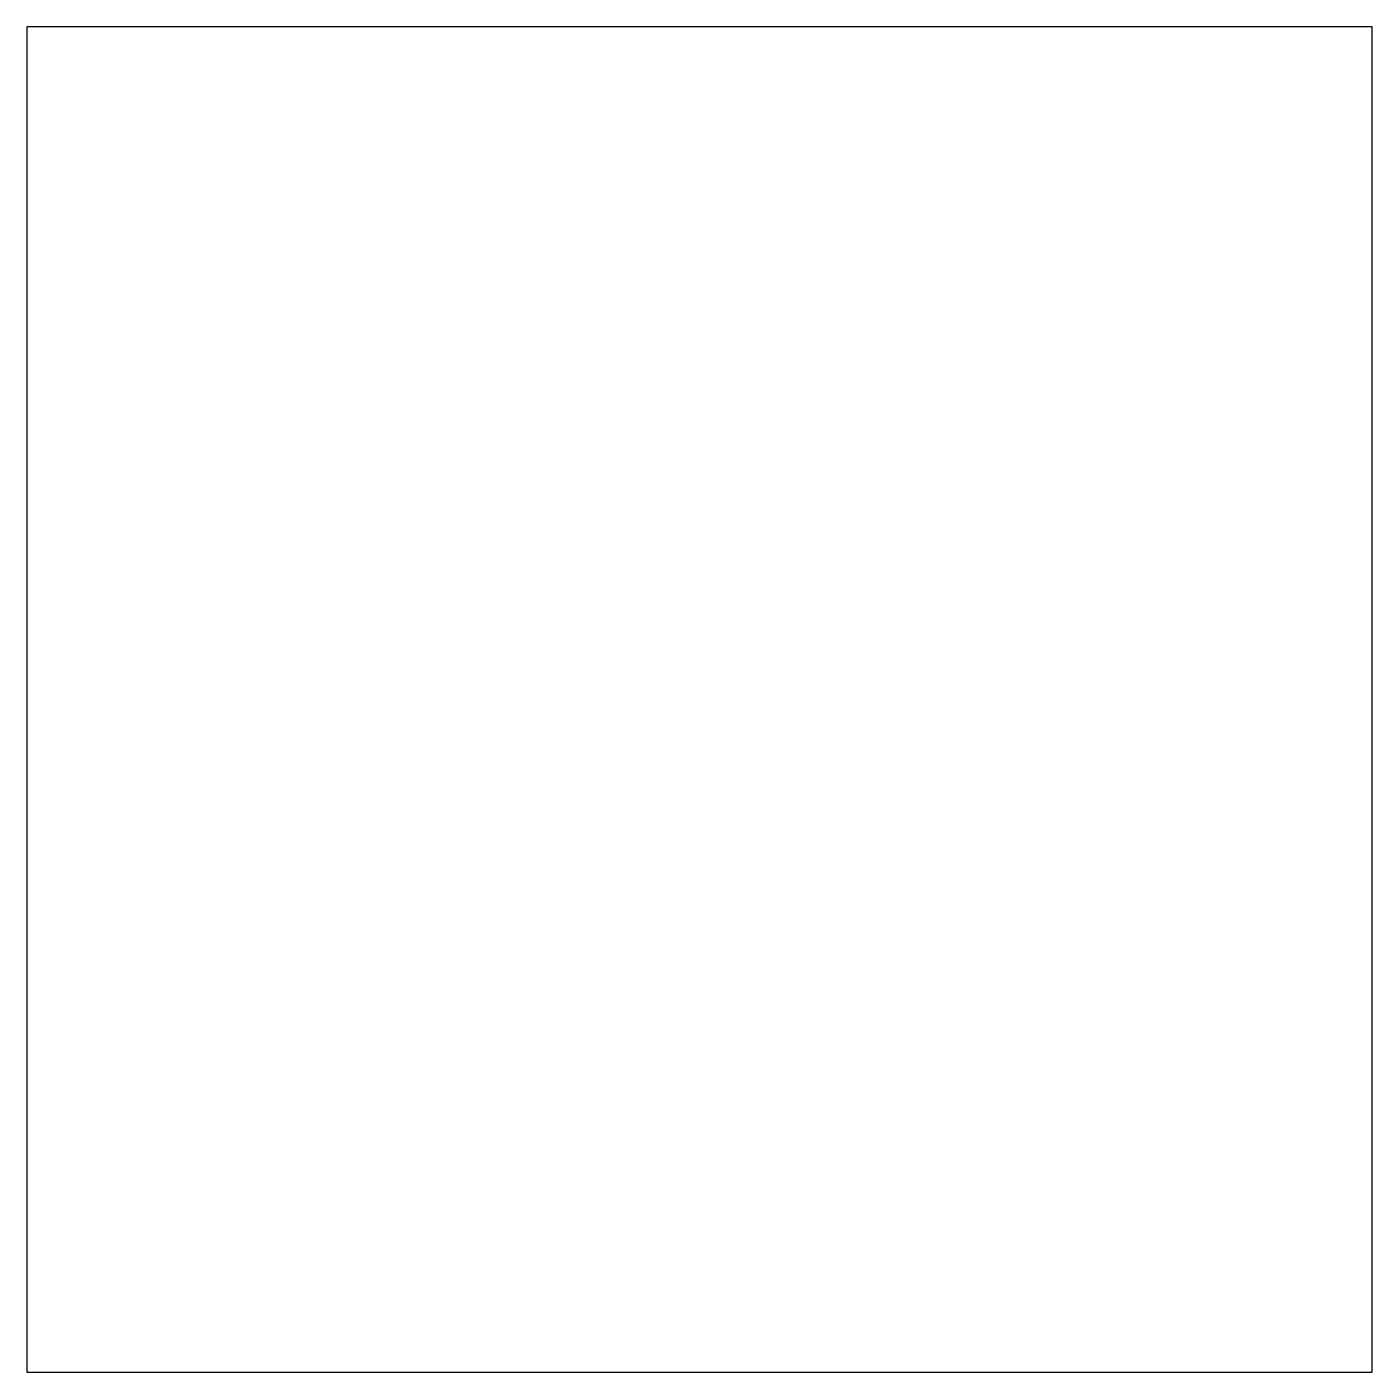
# Model space of a CAD drawing. Extents: x 0 to 32, y 0 to 32.
import ezdxf

# ---------------------------------------------------------------- set-up
doc = ezdxf.new("R2010")
doc.units = 0
doc.layers.add('RoutContour', color=1, linetype='CONTINUOUS')

msp = doc.modelspace()

# ---------------------------------------------------------------- linework, layer by layer
at = {"layer": 'RoutContour'}
msp.add_lwpolyline([(0, 0), (32, 0), (32, 32), (0, 32)], close=True, dxfattribs=at)

doc.saveas('drawing.dxf')
